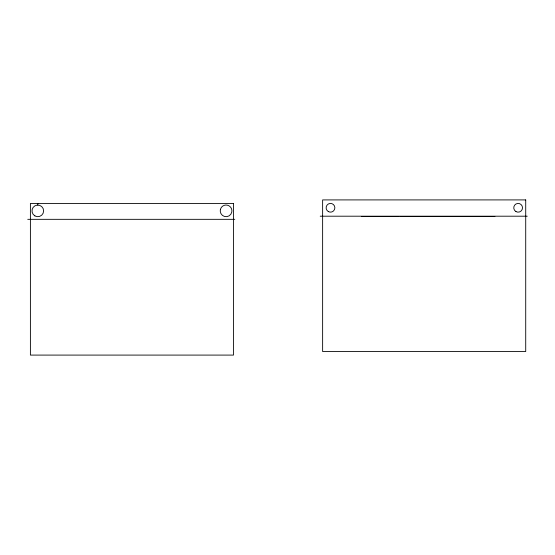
<?xml version="1.0" encoding="UTF-8"?>
<svg xmlns="http://www.w3.org/2000/svg" width="555" height="555" viewBox="0 0 555 555"><rect width="100%" height="100%" fill="white"/><g stroke="black" fill="none" stroke-linecap="round" stroke-linejoin="round"><path stroke-width="0.83" d="M320.228 216.2L527.25 216.2M361.617 216.561L399.003 216.561M400.197 216.561L494.907 216.561M27.75 219.329L234.772 219.329M37.802 203.47L37.802 205.059M220.37 209.7L220.259 211.219A5.834 5.834 0 0 0 231.796 212.045L231.9 210.525A5.834 5.834 0 0 0 227.252 205.163L225.732 205.052A5.834 5.834 0 0 0 220.37 209.7M525.717 199.911L322.628 199.911L322.628 351.53L525.717 351.53L525.717 199.911M233.488 203.47L30.4 203.47L30.4 355.089L233.488 355.089L233.488 203.47M34.896 215.909A5.814 5.814 0 0 0 43.623 210.872A5.814 5.814 0 0 0 34.896 205.836A5.814 5.814 0 0 0 34.896 215.909M515.949 211.573A4.371 4.371 0 0 0 522.512 207.785A4.371 4.371 0 0 0 515.949 203.997A4.371 4.371 0 0 0 515.949 211.573M328.317 211.573A4.371 4.371 0 0 0 334.873 207.785A4.371 4.371 0 0 0 328.317 203.997A4.371 4.371 0 0 0 328.317 211.573"/></g></svg>
